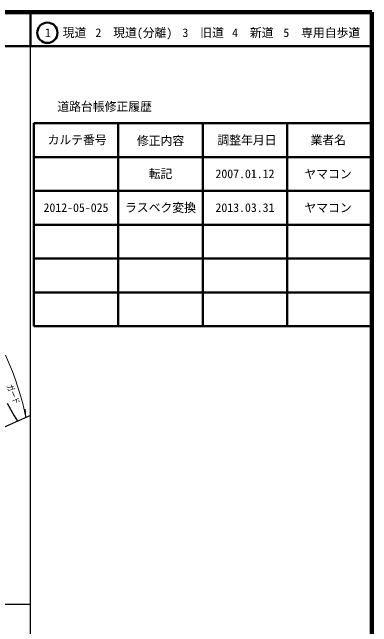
# Model space of a CAD drawing. Units: millimetres on the paper, enlarged 1000 times. Extents: x 40000 to 680000, y 20000 to 380000.
# Drawn here: x 573647 to 680000, y 198357 to 380000 of the extents above; entities that cross this region are included whole.
import ezdxf
from ezdxf.enums import TextEntityAlignment as Align

# ---------------------------------------------------------------- set-up
doc = ezdxf.new("R2010")
doc.units = ezdxf.units.MM
doc.header["$LTSCALE"] = 1000
for name, color, linetype, lineweight in [('M-BGD', 7, 'Continuous', 25), ('M-BMK-OTRS', 5, 'Continuous', 25), ('M-STR-HTXT', 7, 'Continuous', 13), ('M-TTL', 2, 'Continuous', 140), ('M-TTL-BAND', 7, 'Continuous', 25), ('M-TTL-FRAM', 2, 'Continuous', 50), ('M-TTL-LINE', 7, 'Continuous', 50)]:
    doc.layers.add(name, color=color, linetype=linetype, lineweight=lineweight)
doc.layers.add('M-TTL-TXT', color=7, linetype='Continuous')
doc.styles.add('ＭＳ ゴシック', font='')
doc.styles.get('ＭＳ ゴシック').set_extended_font_data('MS Gothic')

msp = doc.modelspace()

# ---------------------------------------------------------------- linework, layer by layer
at = {"layer": 'M-BGD'}
msp.add_lwpolyline([(572155, 264418), (574215, 260661), (575220, 259093)], dxfattribs=at)
at = {"layer": 'M-BMK-OTRS'}
msp.add_line((579019, 260778), (523576, 236183), dxfattribs=at)
at = {"layer": 'M-STR-HTXT'}
msp.add_line((577693, 260190), (577467, 262634), dxfattribs=at)
msp.add_lwpolyline([(577693, 260190), (576722, 264303), (575894, 267298), (574605, 271323), (573712, 273781), (571657, 278635)], dxfattribs=at)
at = {"layer": 'M-TTL'}
for p, q in [((680000, 380000), (40000, 380000)), ((680000, 20000), (680000, 380000))]:
    msp.add_line(p, q, dxfattribs=at)
at = {"layer": 'M-TTL-BAND'}
for p, q in [((579000, 20000), (579000, 370000)), ((40000, 205000), (579000, 205000))]:
    msp.add_line(p, q, dxfattribs=at)
at = {"layer": 'M-TTL-FRAM'}
for p, q in [((580000, 347197), (580000, 287197)), ((580000, 347197), (680000, 347197)), ((580000, 287197), (680000, 287197))]:
    msp.add_line(p, q, dxfattribs=at)
at = {"layer": 'M-TTL-LINE'}
for p, q in [((579000, 380000), (579000, 370000)), ((40000, 370000), (680000, 370000)), ((605000, 347197), (605000, 287197)), ((630000, 347197), (630000, 287197)), ((655000, 347197), (655000, 287197)), ((580000, 337197), (680000, 337197)), ((580000, 327197), (680000, 327197)), ((580000, 317197), (680000, 317197)), ((580000, 307197), (680000, 307197)), ((580000, 297197), (680000, 297197))]:
    msp.add_line(p, q, dxfattribs=at)
msp.add_circle((584031, 373958), 3000, dxfattribs=at)

# ---------------------------------------------------------------- texts
at = {"layer": 'M-STR-HTXT', "style": 'ＭＳ ゴシック', "width": 0.8}
msp.add_text('ガード', height=1833, rotation=293.169, dxfattribs=at).set_placement((572596, 266496), align=Align.BOTTOM_CENTER)
at = {"layer": 'M-TTL-TXT', "style": 'ＭＳ ゴシック'}
for s, p in [('1\u3000現道', (589448, 373958)), ('2\u3000現道(分離)', (609619, 373958)), ('3\u3000旧道', (630121, 373958)), ('4\u3000新道', (644824, 373958)), ('5\u3000専用自歩道', (665228, 373958)), ('道路台帳修正履歴', (600968, 352113)), ('カルテ番号', (592839, 342277)), ('修正内容', (617509, 342023)), ('調整年月日', (643089, 342197)), ('業者名', (667134, 342197)), ('転記', (617500, 332245)), ('2007.01.12', (642500, 332245)), ('ヤマコン', (667077, 332189)), ('2012-05-025', (592500, 322245)), ('ラスベク変換', (617500, 322245)), ('2013.03.31', (642500, 322245)), ('ヤマコン', (667077, 322189))]:
    msp.add_text(s, height=2566, dxfattribs=at).set_placement(p, align=Align.MIDDLE_CENTER)

doc.saveas('drawing.dxf')
